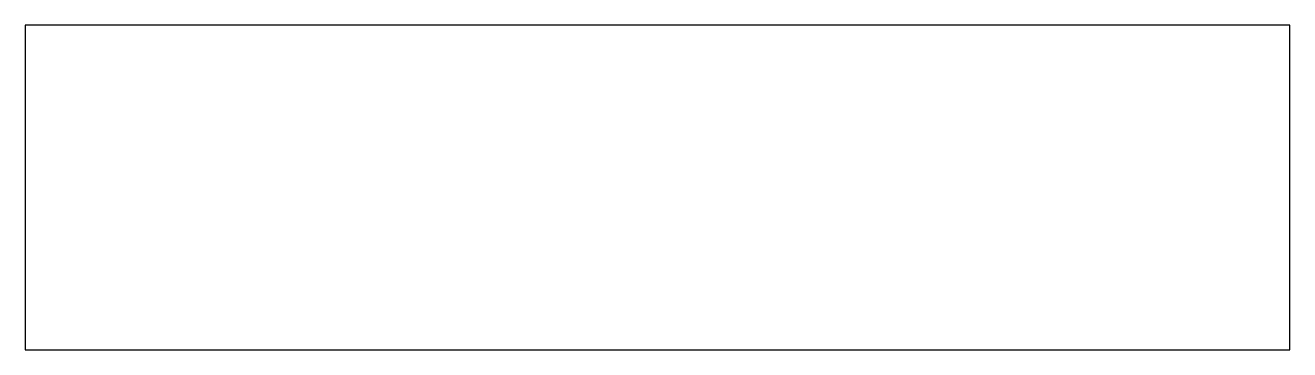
# Model space of a CAD drawing. Header units: millimetres. Extents: x 0 to 585, y 0 to 150.
import ezdxf

# ---------------------------------------------------------------- set-up
doc = ezdxf.new("R2010")
doc.units = ezdxf.units.MM
doc.header["$MEASUREMENT"] = 0
doc.layers.add('Predeterminado', color=18, linetype='Continuous', true_color=0x000000)

msp = doc.modelspace()

# ---------------------------------------------------------------- linework, layer by layer
at = {"layer": 'Predeterminado'}
msp.add_lwpolyline([(0, 0), (585, 0), (585, 150), (0, 150), (0, 0)], dxfattribs=at)

doc.saveas('drawing.dxf')
